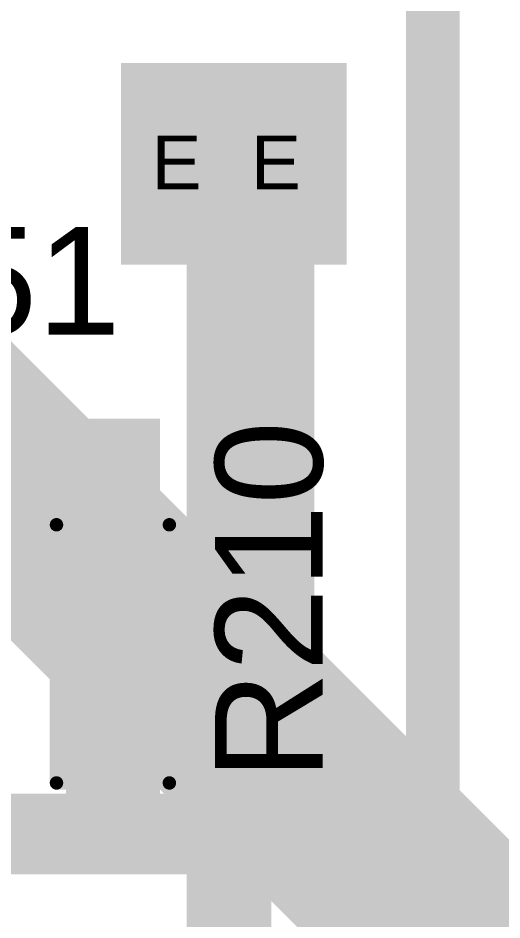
# Model space of a CAD drawing. Header units: inches. Extents: x 68 to 568, y 3 to 460.
# Drawn here: x 167.43 to 172, y 15.68 to 24.2 of the extents above; entities that cross this region are included whole.
import ezdxf

# ---------------------------------------------------------------- set-up
doc = ezdxf.new("R2010")
doc.units = ezdxf.units.IN
for name, color, linetype in [('Bottom Layer', 5, 'Continuous'), ('Bottom Solder', 6, 'Continuous'), ('Drill Drawing', 1, 'Continuous'), ('Layer 1', 16, 'Continuous'), ('Layer 2', 76, 'Continuous'), ('Top Layer', 1, 'Continuous'), ('Top Overlay', 2, 'Continuous'), ('Top Paste', 8, 'Continuous'), ('Top Solder', 216, 'Continuous'), ('Via Holes', 16, 'Continuous')]:
    doc.layers.add(name, color=color, linetype=linetype)
doc.styles.add('Arial', font='', dxfattribs={"height": 0.2})
doc.styles.get('Arial').set_extended_font_data('Arial')

# ---------------------------------------------------------------- blocks, each defined once
blk = doc.blocks.new('R___0603_152')
at = {"layer": 'Top Layer'}
for points in [[(-0.381, 0.4445), (-0.381, -0.4445), (-1.143, -0.4445), (-1.143, 0.4445)], [(1.143, 0.4445), (1.143, -0.4445), (0.381, -0.4445), (0.381, 0.4445)]]:
    blk.add_hatch(color=1, dxfattribs=at).paths.add_polyline_path(points)
at = {"layer": 'Top Paste'}
for points in [[(-0.381, 0.4445), (-0.381, -0.4445), (-1.143, -0.4445), (-1.143, 0.4445)], [(1.143, 0.4445), (1.143, -0.4445), (0.381, -0.4445), (0.381, 0.4445)]]:
    blk.add_hatch(color=8, dxfattribs=at).paths.add_polyline_path(points)
at = {"layer": 'Top Solder'}
for points in [[(-0.2794, 0.5461), (-0.2794, -0.5461), (-1.2446, -0.5461), (-1.2446, 0.5461)], [(1.2446, 0.5461), (1.2446, -0.5461), (0.2794, -0.5461), (0.2794, 0.5461)]]:
    blk.add_hatch(color=216, dxfattribs=at).paths.add_polyline_path(points)
at = {"layer": 'Top Overlay'}
for points in [[(-1.2192, 0.5334, 0.127, 0.127, 0), (-1.2192, -0.5334, 0.127, 0.127, 0)], [(-1.2192, 0.5334, 0.127, 0.127, 0), (1.2192, 0.5334, 0.127, 0.127, 0)], [(1.2192, 0.5334, 0.127, 0.127, 0), (1.2192, -0.5334, 0.127, 0.127, 0)], [(-1.2192, -0.5334, 0.127, 0.127, 0), (1.2192, -0.5334, 0.127, 0.127, 0)]]:
    blk.add_lwpolyline(points, format="xyseb", dxfattribs=at)
for points in [[(-1.25095, 0.5334, 0.0635, 0.0635, 1), (-1.18745, 0.5334, 0.0635, 0.0635, 1)], [(-1.25095, 0.5334, 0.0635, 0.0635, 1), (-1.18745, 0.5334, 0.0635, 0.0635, 1)], [(1.18745, 0.5334, 0.0635, 0.0635, 1), (1.25095, 0.5334, 0.0635, 0.0635, 1)], [(1.18745, 0.5334, 0.0635, 0.0635, 1), (1.25095, 0.5334, 0.0635, 0.0635, 1)], [(-1.25095, -0.5334, 0.0635, 0.0635, 1), (-1.18745, -0.5334, 0.0635, 0.0635, 1)], [(-1.25095, -0.5334, 0.0635, 0.0635, 1), (-1.18745, -0.5334, 0.0635, 0.0635, 1)], [(1.18745, -0.5334, 0.0635, 0.0635, 1), (1.25095, -0.5334, 0.0635, 0.0635, 1)], [(1.18745, -0.5334, 0.0635, 0.0635, 1), (1.25095, -0.5334, 0.0635, 0.0635, 1)]]:
    blk.add_lwpolyline(points, format="xyseb", close=True, dxfattribs=at)

msp = doc.modelspace()

# ---------------------------------------------------------------- hatches: boundary and pattern name
at = {"layer": 'Bottom Layer'}
msp.add_hatch(color=5, dxfattribs=at).paths.add_polyline_path([(170.5356, 21.869), (170.5356, 23.774), (168.402, 23.774), (168.402, 21.869)])
h = msp.add_hatch(color=5, dxfattribs=at)
edge = h.paths.add_edge_path()
edge.add_arc((168.91, 22.885), 0.3, 0, 360)
h = msp.add_hatch(color=5, dxfattribs=at)
edge = h.paths.add_edge_path()
edge.add_arc((169.8498, 22.885), 0.3, 0, 360)
at = {"layer": 'Bottom Solder'}
h = msp.add_hatch(color=6, dxfattribs=at)
edge = h.paths.add_edge_path()
edge.add_arc((168.91, 22.885), 0.4016, 0, 360)
h = msp.add_hatch(color=6, dxfattribs=at)
edge = h.paths.add_edge_path()
edge.add_arc((169.8498, 22.885), 0.4016, 0, 360)
at = {"layer": 'Layer 1'}
h = msp.add_hatch(color=16, dxfattribs=at)
edge = h.paths.add_edge_path()
edge.add_arc((168.91, 22.885), 0.3, 0, 360)
h = msp.add_hatch(color=16, dxfattribs=at)
edge = h.paths.add_edge_path()
edge.add_arc((169.8498, 22.885), 0.3, 0, 360)
at = {"layer": 'Layer 2'}
h = msp.add_hatch(color=76, dxfattribs=at)
edge = h.paths.add_edge_path()
edge.add_arc((168.91, 22.885), 0.3, 0, 360)
h = msp.add_hatch(color=76, dxfattribs=at)
edge = h.paths.add_edge_path()
edge.add_arc((169.8498, 22.885), 0.3, 0, 360)
at = {"layer": 'Top Layer'}
for points in [[(170.2308, 23.2598), (168.5036, 23.2598), (168.5036, 22.4978), (170.2308, 22.4978)], [(169.4688, 23.2598), (169.4688, 16.1102), (170.2308, 16.1102), (170.2308, 23.2598)], [(165.9738, 18.513), (168.7703, 18.513), (168.7703, 20.413), (165.9738, 20.413)], [(167.8813, 16.1102), (168.7703, 16.1102), (168.7703, 17.7612), (167.8813, 17.7612)], [(158.2608, 16.1102), (170.2308, 16.1102), (170.2308, 16.8722), (158.2608, 16.8722)]]:
    msp.add_hatch(color=1, dxfattribs=at).paths.add_polyline_path(points)
h = msp.add_hatch(color=1, dxfattribs=at)
edge = h.paths.add_edge_path()
edge.add_arc((168.91, 22.885), 0.3, 0, 360)
h = msp.add_hatch(color=1, dxfattribs=at)
edge = h.paths.add_edge_path()
edge.add_arc((169.8498, 22.885), 0.3, 0, 360)
at = {"layer": 'Top Solder'}
h = msp.add_hatch(color=216, dxfattribs=at)
edge = h.paths.add_edge_path()
edge.add_arc((168.91, 22.885), 0.4016, 0, 360)
h = msp.add_hatch(color=216, dxfattribs=at)
edge = h.paths.add_edge_path()
edge.add_arc((169.8498, 22.885), 0.4016, 0, 360)
at = {"layer": 'Via Holes'}
h = msp.add_hatch(color=7, dxfattribs=at)
edge = h.paths.add_edge_path()
edge.add_arc((168.91, 22.885), 0.15, 0, 360)
h = msp.add_hatch(color=7, dxfattribs=at)
edge = h.paths.add_edge_path()
edge.add_arc((169.8498, 22.885), 0.15, 0, 360)

# ---------------------------------------------------------------- linework, layer by layer
at = {"layer": 'Bottom Layer'}
for points in [[(168.91, 22.885, 0.8, 0.8, 0), (169.8498, 22.885, 0.8, 0.8, 0)], [(169.4227, 22.4579, 0.8, 0.8, 0), (169.8498, 22.885, 0.8, 0.8, 0)], [(169.4227, 14.8559, 0.8, 0.8, 0), (169.4227, 22.4579, 0.8, 0.8, 0)]]:
    msp.add_lwpolyline(points, format="xyseb", dxfattribs=at)
for points in [[(168.71, 22.885, 0.4, 0.4, 1), (169.11, 22.885, 0.4, 0.4, 1)], [(169.6498, 22.885, 0.4, 0.4, 1), (170.0498, 22.885, 0.4, 0.4, 1)], [(169.6498, 22.885, 0.4, 0.4, 1), (170.0498, 22.885, 0.4, 0.4, 1)], [(169.2227, 22.4579, 0.4, 0.4, 1), (169.6227, 22.4579, 0.4, 0.4, 1)], [(169.2227, 22.4579, 0.4, 0.4, 1), (169.6227, 22.4579, 0.4, 0.4, 1)]]:
    msp.add_lwpolyline(points, format="xyseb", close=True, dxfattribs=at)
at = {"layer": 'Layer 2'}
msp.add_lwpolyline([(165.2648, 21.8312, 2, 2, 0), (180.2094, 6.8866, 2, 2, 0)], format="xyseb", dxfattribs=at)
at = {"layer": 'Top Layer'}
for points in [[(171.3484, 15.0384, 0.508, 0.508, 0), (171.3484, 33.68, 0.508, 0.508, 0)], [(162.0473, 16.4531, 0.508, 0.508, 0), (167.9067, 16.4531, 0.508, 0.508, 0)]]:
    msp.add_lwpolyline(points, format="xyseb", dxfattribs=at)
msp.add_lwpolyline([(167.7797, 16.4531, 0.254, 0.254, 1), (168.0337, 16.4531, 0.254, 0.254, 1)], format="xyseb", close=True, dxfattribs=at)

# ---------------------------------------------------------------- block references
at = {"rotation": 90}
msp.add_blockref('R___0603_152', (168.3258, 18.193), dxfattribs=at)

# ---------------------------------------------------------------- texts
at = {"layer": 'Drill Drawing', "style": 'Arial'}
for p in [(168.6899, 22.5803), (169.6297, 22.5803)]:
    msp.add_text('E', height=0.508, dxfattribs=at).set_placement(p)
at = {"layer": 'Top Overlay', "style": 'Arial'}
msp.add_text('D51', height=1.016, dxfattribs=at).set_placement((165.7946, 21.2092))
msp.add_text('R210', height=1.016, rotation=90, dxfattribs=at).set_placement((170.3068, 16.9998))

doc.saveas('drawing.dxf')
